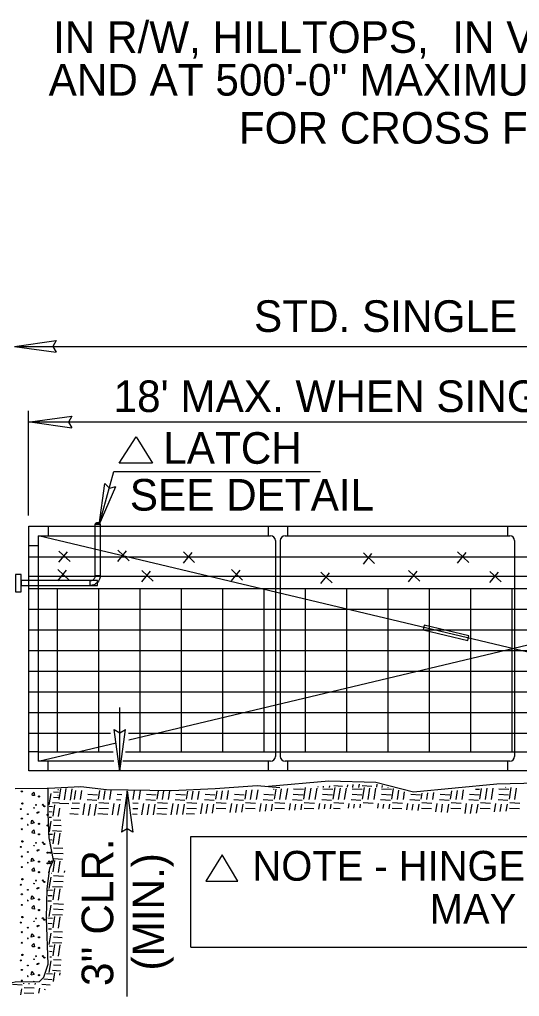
# Model space of a CAD drawing. Extents: x -397 to 497, y -84 to 230.
# Drawn here: x 192.1 to 212.66, y 72.89 to 113.07 of the extents above; entities that cross this region are included whole.
import ezdxf

# ---------------------------------------------------------------- set-up
doc = ezdxf.new("R2010")
doc.units = 0
doc.layers.add('Default', color=7, linetype='Continuous')

msp = doc.modelspace()

# ---------------------------------------------------------------- linework, layer by layer
at = {"layer": 'Default'}
for p, q in [((191.894, 99.628), (193.606, 99.863)), ((191.894, 99.628), (232.652, 99.628)), ((191.894, 99.628), (193.606, 99.392)), ((192.466, 92.672), (192.466, 96.977)), ((192.466, 96.52), (232.246, 96.52)), ((192.531, 96.52), (194.244, 96.755)), ((192.531, 96.52), (194.244, 96.284)), ((195.375, 92.282), (195.605, 93.986)), ((195.375, 92.282), (196.056, 93.861)), ((192.482, 92.238), (232.241, 92.238)), ((192.482, 82.166), (192.482, 92.238)), ((193.282, 92.238), (193.282, 91.838)), ((202.322, 92.238), (202.322, 91.838)), ((203.122, 92.238), (203.122, 91.838)), ((212.161, 92.238), (212.161, 91.838)), ((192.882, 82.566), (192.882, 91.838)), ((192.882, 91.838), (202.422, 91.838)), ((231.841, 82.566), (192.882, 91.838)), ((196.592, 83.449), (231.841, 91.838)), ((202.622, 91.638), (202.622, 82.766)), ((202.822, 91.638), (202.822, 82.766)), ((203.022, 91.838), (212.261, 91.838)), ((212.461, 91.638), (212.461, 82.766)), ((192.482, 91.438), (192.882, 91.438)), ((194.178, 90.775), (193.716, 91.21)), ((196.607, 90.813), (196.145, 91.248)), ((196.145, 90.785), (196.498, 91.221)), ((232.241, 90.957), (192.482, 90.957)), ((193.716, 90.747), (194.069, 91.183)), ((199.301, 90.737), (198.839, 91.172)), ((198.839, 90.709), (199.192, 91.145)), ((206.701, 90.699), (206.239, 91.134)), ((206.239, 90.671), (206.592, 91.107)), ((210.572, 90.737), (210.11, 91.172)), ((210.11, 90.709), (210.463, 91.145)), ((194.14, 90.015), (193.678, 90.45)), ((193.678, 89.988), (194.031, 90.423)), ((197.593, 89.977), (197.131, 90.412)), ((201.274, 90.015), (200.812, 90.45)), ((200.812, 89.988), (201.166, 90.423)), ((208.561, 89.977), (208.098, 90.412)), ((232.241, 90.165), (192.482, 90.165)), ((197.131, 89.95), (197.485, 90.385)), ((204.955, 89.901), (204.493, 90.337)), ((204.493, 89.874), (204.847, 90.309)), ((208.098, 89.95), (208.452, 90.385)), ((211.9, 89.939), (211.438, 90.375)), ((211.438, 89.912), (211.791, 90.347)), ((232.241, 89.66), (192.482, 89.66)), ((193.657, 82.939), (193.657, 89.66)), ((195.357, 82.939), (195.357, 89.66)), ((197.057, 82.939), (197.057, 89.66)), ((198.757, 82.939), (198.757, 89.66)), ((200.457, 82.939), (200.457, 89.66)), ((202.157, 82.939), (202.157, 89.66)), ((203.857, 82.939), (203.857, 89.66)), ((205.557, 82.939), (205.557, 89.66)), ((207.257, 82.939), (207.257, 89.66)), ((208.957, 82.939), (208.957, 89.66)), ((210.657, 82.939), (210.657, 89.66)), ((212.357, 82.939), (212.357, 89.66)), ((232.241, 88.81), (192.482, 88.81)), ((208.739, 88.167), (208.692, 87.972)), ((210.579, 87.729), (208.739, 88.167)), ((232.241, 87.96), (192.482, 87.96)), ((208.692, 87.972), (210.533, 87.534)), ((210.533, 87.534), (210.579, 87.729)), ((232.241, 87.11), (192.482, 87.11)), ((232.241, 86.26), (192.482, 86.26)), ((232.241, 85.41), (192.482, 85.41)), ((196.218, 82.165), (196.218, 84.772)), ((232.241, 84.56), (192.482, 84.56)), ((195.836, 83.71), (192.482, 83.71)), ((196.219, 82.165), (195.985, 83.868)), ((196.219, 82.165), (196.453, 83.868)), ((232.241, 83.71), (196.574, 83.71)), ((192.882, 82.566), (196.07, 83.324)), ((192.482, 82.966), (192.882, 82.966)), ((195.946, 82.939), (192.882, 82.939)), ((231.841, 82.939), (196.463, 82.939)), ((195.983, 82.566), (192.882, 82.566)), ((193.282, 82.166), (193.282, 82.566)), ((202.422, 82.566), (196.352, 82.566)), ((202.322, 82.566), (202.322, 82.166)), ((212.261, 82.566), (203.022, 82.566)), ((203.122, 82.566), (203.122, 82.166)), ((212.161, 82.566), (212.161, 82.166)), ((232.241, 82.166), (192.482, 82.166)), ((205.019, 81.563), (205.383, 81.545)), ((205.582, 81.507), (205.596, 81.598)), ((205.805, 81.489), (205.824, 81.612)), ((206.053, 81.48), (206.075, 81.627)), ((206.19, 81.565), (206.59, 81.545)), ((206.789, 81.507), (206.809, 81.63)), ((207.012, 81.489), (207.025, 81.57)), ((193.324, 80.779), (193.397, 81.246)), ((193.498, 81.311), (193.702, 81.3)), ((193.68, 81.399), (193.707, 81.398)), ((193.68, 81.175), (193.689, 81.175)), ((193.724, 80.998), (193.792, 81.43)), ((193.947, 80.98), (194.02, 81.444)), ((194.195, 80.971), (194.268, 81.438)), ((194.357, 80.995), (194.415, 81.367)), ((194.53, 81.473), (194.53, 81.474)), ((194.604, 80.987), (194.664, 81.367)), ((194.906, 81.211), (195.306, 81.19)), ((195.341, 81.013), (195.396, 81.367)), ((195.564, 80.995), (195.622, 81.367)), ((195.812, 80.987), (195.871, 81.367)), ((196.113, 81.211), (196.307, 81.201)), ((196.521, 81.356), (196.287, 79.653)), ((196.521, 81.356), (196.755, 79.653)), ((196.522, 72.893), (196.522, 81.356)), ((196.771, 80.995), (196.829, 81.363)), ((197.019, 80.987), (197.077, 81.36)), ((197.321, 81.211), (197.721, 81.19)), ((197.756, 81.013), (197.808, 81.351)), ((197.979, 80.995), (198.034, 81.348)), ((198.226, 80.987), (198.282, 81.345)), ((198.528, 81.211), (198.928, 81.19)), ((198.963, 81.013), (199.014, 81.336)), ((199.186, 80.995), (199.239, 81.334)), ((199.433, 80.987), (199.487, 81.331)), ((199.735, 81.211), (200.135, 81.19)), ((200.17, 81.013), (200.223, 81.349)), ((200.393, 80.995), (200.45, 81.355)), ((200.641, 80.987), (200.699, 81.361)), ((200.942, 81.211), (201.343, 81.19)), ((201.378, 81.013), (201.435, 81.38)), ((201.601, 80.995), (201.662, 81.386)), ((201.848, 80.987), (201.912, 81.393)), ((202.15, 81.211), (202.55, 81.19)), ((202.541, 81.415), (202.568, 81.414)), ((202.585, 81.013), (202.649, 81.422)), ((202.808, 80.995), (202.877, 81.435)), ((203.055, 80.987), (203.128, 81.45)), ((203.357, 81.211), (203.757, 81.19)), ((203.363, 81.435), (203.775, 81.414)), ((203.638, 81.48), (203.638, 81.481)), ((203.792, 81.013), (203.865, 81.48)), ((204.015, 80.995), (204.088, 81.462)), ((204.263, 80.987), (204.336, 81.454)), ((204.375, 81.507), (204.378, 81.525)), ((204.564, 81.211), (204.965, 81.19)), ((204.571, 81.435), (204.983, 81.414)), ((204.598, 81.489), (204.606, 81.539)), ((204.845, 81.48), (204.857, 81.554)), ((204.999, 81.013), (205.073, 81.48)), ((205.223, 80.995), (205.296, 81.462)), ((205.47, 80.987), (205.543, 81.454)), ((205.772, 81.211), (206.172, 81.19)), ((205.778, 81.435), (206.19, 81.414)), ((206.207, 81.013), (206.28, 81.48)), ((206.43, 80.995), (206.503, 81.462)), ((206.677, 80.987), (206.751, 81.454)), ((206.979, 81.211), (207.379, 81.19)), ((206.985, 81.435), (207.397, 81.414)), ((207.26, 81.48), (207.263, 81.503)), ((207.414, 81.013), (207.481, 81.442)), ((207.637, 80.995), (207.698, 81.382)), ((207.885, 80.987), (207.936, 81.315)), ((208.186, 81.211), (208.587, 81.19)), ((208.621, 81.013), (208.658, 81.249)), ((208.845, 80.995), (208.887, 81.267)), ((209.092, 80.987), (209.139, 81.287)), ((209.394, 81.211), (209.794, 81.19)), ((209.829, 81.013), (209.881, 81.346)), ((210.052, 80.995), (210.11, 81.364)), ((210.299, 80.987), (210.362, 81.384)), ((210.601, 81.211), (211.001, 81.19)), ((210.85, 81.422), (211.019, 81.414)), ((211.036, 81.013), (211.103, 81.442)), ((211.259, 80.995), (211.331, 81.455)), ((211.507, 80.987), (211.58, 81.454)), ((211.808, 81.211), (212.209, 81.19)), ((211.815, 81.435), (212.227, 81.414)), ((212.089, 81.48), (212.092, 81.498)), ((212.243, 81.013), (212.317, 81.48)), ((212.467, 80.995), (212.54, 81.462)), ((193.461, 80.864), (193.737, 80.85)), ((193.478, 80.312), (193.551, 80.779)), ((193.491, 81.086), (193.72, 81.075)), ((193.743, 80.847), (194.125, 80.827)), ((194.266, 80.857), (194.565, 80.841)), ((194.716, 80.358), (194.789, 80.825)), ((194.876, 80.989), (195.276, 80.968)), ((194.939, 80.339), (195.012, 80.807)), ((195.188, 80.34), (195.26, 80.798)), ((195.36, 80.863), (195.772, 80.841)), ((195.923, 80.358), (195.997, 80.825)), ((196.083, 80.989), (196.269, 80.979)), ((196.148, 80.348), (196.22, 80.807)), ((196.764, 80.852), (196.979, 80.841)), ((197.131, 80.358), (197.204, 80.825)), ((197.291, 80.989), (197.691, 80.968)), ((197.357, 80.358), (197.427, 80.807)), ((197.606, 80.361), (197.675, 80.798)), ((197.775, 80.863), (198.187, 80.841)), ((198.339, 80.367), (198.411, 80.825)), ((198.498, 80.989), (198.898, 80.968)), ((198.566, 80.37), (198.634, 80.807)), ((198.816, 80.38), (198.882, 80.798)), ((198.982, 80.863), (199.394, 80.841)), ((199.553, 80.409), (199.619, 80.825)), ((199.705, 80.989), (200.106, 80.968)), ((199.781, 80.418), (199.842, 80.807)), ((200.031, 80.427), (200.089, 80.798)), ((200.19, 80.863), (200.601, 80.841)), ((200.768, 80.456), (200.826, 80.825)), ((200.913, 80.989), (201.313, 80.968)), ((200.995, 80.465), (201.049, 80.807)), ((201.246, 80.475), (201.296, 80.798)), ((201.397, 80.863), (201.809, 80.841)), ((201.983, 80.503), (202.033, 80.825)), ((202.12, 80.989), (202.52, 80.968)), ((202.21, 80.512), (202.256, 80.807)), ((202.46, 80.522), (202.504, 80.798)), ((202.604, 80.863), (203.016, 80.841)), ((203.198, 80.551), (203.241, 80.825)), ((203.327, 80.989), (203.727, 80.968)), ((203.425, 80.56), (203.464, 80.807)), ((203.675, 80.569), (203.711, 80.798)), ((203.811, 80.863), (204.223, 80.841)), ((204.412, 80.597), (204.448, 80.825)), ((204.535, 80.989), (204.935, 80.968)), ((204.639, 80.604), (204.671, 80.807)), ((204.889, 80.612), (204.918, 80.798)), ((205.019, 80.863), (205.431, 80.841)), ((205.626, 80.636), (205.655, 80.825)), ((205.742, 80.989), (206.142, 80.968)), ((205.853, 80.643), (205.878, 80.807)), ((206.103, 80.651), (206.126, 80.798)), ((206.226, 80.863), (206.638, 80.841)), ((206.834, 80.643), (206.863, 80.825)), ((206.949, 80.989), (207.349, 80.968)), ((207.058, 80.629), (207.086, 80.807)), ((207.304, 80.613), (207.333, 80.798)), ((207.433, 80.863), (207.845, 80.841)), ((208.029, 80.566), (208.07, 80.825)), ((208.157, 80.989), (208.557, 80.968)), ((208.253, 80.552), (208.293, 80.807)), ((208.499, 80.536), (208.54, 80.798)), ((208.641, 80.863), (209.053, 80.841)), ((209.225, 80.489), (209.277, 80.825)), ((209.364, 80.989), (209.764, 80.968)), ((209.448, 80.475), (209.5, 80.807)), ((209.695, 80.459), (209.748, 80.798)), ((209.848, 80.863), (210.26, 80.841)), ((210.42, 80.413), (210.484, 80.825)), ((210.571, 80.989), (210.971, 80.968)), ((210.646, 80.413), (210.708, 80.807)), ((210.897, 80.43), (210.955, 80.798)), ((211.055, 80.863), (211.467, 80.841)), ((211.638, 80.48), (211.692, 80.825)), ((211.779, 80.989), (212.179, 80.968)), ((211.866, 80.496), (211.915, 80.807)), ((212.118, 80.513), (212.162, 80.798)), ((212.263, 80.863), (212.675, 80.841)), ((193.313, 80.72), (193.461, 80.712)), ((193.316, 80.496), (193.443, 80.489)), ((193.701, 80.294), (193.755, 80.634)), ((194.171, 80.413), (194.517, 80.396)), ((194.219, 80.635), (194.547, 80.618)), ((195.324, 80.416), (195.724, 80.396)), ((195.354, 80.638), (195.754, 80.618)), ((196.744, 80.405), (196.932, 80.396)), ((196.762, 80.628), (196.961, 80.618)), ((197.739, 80.416), (198.139, 80.396)), ((197.769, 80.638), (198.169, 80.618)), ((198.946, 80.416), (199.291, 80.398)), ((198.976, 80.638), (199.376, 80.618)), ((200.183, 80.638), (200.583, 80.618)), ((201.391, 80.638), (201.791, 80.618)), ((202.598, 80.638), (202.998, 80.618)), ((203.805, 80.638), (204.205, 80.618)), ((205.012, 80.638), (205.279, 80.625)), ((207.427, 80.638), (207.827, 80.618)), ((208.634, 80.638), (209.035, 80.618)), ((209.842, 80.638), (210.242, 80.618)), ((211.049, 80.638), (211.449, 80.618)), ((212.256, 80.638), (212.657, 80.618)), ((193.32, 80.272), (193.414, 80.267)), ((193.329, 79.661), (193.397, 80.097)), ((193.498, 80.161), (193.793, 80.146)), ((193.33, 79.57), (193.461, 79.563)), ((193.461, 79.715), (193.829, 79.696)), ((193.478, 79.163), (193.551, 79.63)), ((193.491, 79.937), (193.811, 79.921)), ((193.701, 79.145), (193.775, 79.612)), ((193.366, 79.344), (193.443, 79.34)), ((199.14, 79.465), (225.929, 79.465)), ((199.14, 74.916), (199.14, 79.465)), ((193.409, 79.118), (193.414, 79.118)), ((193.491, 78.788), (193.891, 78.768)), ((193.498, 79.012), (193.885, 78.992)), ((193.478, 78.014), (193.551, 78.481)), ((193.516, 78.563), (193.862, 78.545)), ((193.701, 77.996), (193.775, 78.463)), ((193.401, 77.969), (193.414, 77.969)), ((193.949, 77.988), (193.96, 78.056)), ((193.324, 77.332), (193.397, 77.799)), ((193.491, 77.639), (193.891, 77.618)), ((193.498, 77.863), (193.909, 77.842)), ((193.283, 77.274), (193.461, 77.265)), ((193.461, 77.417), (193.862, 77.396)), ((193.478, 76.865), (193.551, 77.332)), ((193.701, 76.847), (193.775, 77.314)), ((193.268, 76.827), (193.414, 76.82)), ((193.275, 77.05), (193.443, 77.042)), ((193.324, 76.183), (193.397, 76.65)), ((193.491, 76.49), (193.891, 76.469)), ((193.498, 76.714), (193.909, 76.693)), ((193.263, 76.126), (193.461, 76.116)), ((193.461, 76.268), (193.862, 76.247)), ((193.478, 75.716), (193.551, 76.183)), ((193.701, 75.698), (193.775, 76.165)), ((193.274, 75.901), (193.443, 75.893)), ((193.285, 75.677), (193.414, 75.671)), ((193.498, 75.565), (193.863, 75.546)), ((193.324, 75.034), (193.397, 75.501)), ((193.491, 75.341), (193.853, 75.322)), ((193.319, 74.974), (193.461, 74.967)), ((193.33, 74.75), (193.443, 74.744)), ((193.461, 75.119), (193.842, 75.099)), ((193.478, 74.567), (193.551, 75.034)), ((193.701, 74.549), (193.775, 75.016)), ((199.14, 74.916), (225.929, 74.916)), ((193.324, 73.885), (193.397, 74.352)), ((193.341, 74.525), (193.414, 74.521)), ((193.498, 74.416), (193.808, 74.4)), ((193.461, 73.97), (193.786, 73.953)), ((193.491, 74.192), (193.797, 74.176)), ((193.097, 73.612), (193.443, 73.595)), ((193.207, 73.831), (193.461, 73.818)), ((193.492, 73.504), (193.551, 73.885)), ((193.759, 73.767), (193.775, 73.867)), ((191.806, 73.393), (192.206, 73.372)), ((192.152, 72.959), (192.19, 73.203)), ((192.271, 73.418), (192.275, 73.443)), ((192.29, 73.267), (192.702, 73.245)), ((192.494, 73.399), (192.501, 73.443)), ((192.741, 73.391), (192.75, 73.443)), ((192.894, 73.024), (192.927, 73.229)), ((193.013, 73.393), (193.361, 73.375)), ((193.142, 73.16), (193.15, 73.211)), ((192.284, 73.043), (192.684, 73.022))]:
    msp.add_line(p, q, dxfattribs=at)
for points in [[(193.606, 99.863), (193.474, 99.625), (193.606, 99.392)], [(194.244, 96.755), (194.112, 96.517), (194.244, 96.284)], [(195.374, 92.282), (195.983, 94.476), (204.477, 94.476)], [(195.605, 93.986), (195.797, 93.796), (196.056, 93.861)], [(195.985, 83.868), (196.221, 83.736), (196.453, 83.868)], [(191.923, 81.451), (193.277, 81.463), (194.614, 81.521), (195.679, 81.398), (198.343, 81.357), (200.146, 81.439), (201.867, 81.562), (202.809, 81.48)], [(231.614, 81.512), (227.997, 81.429), (223.671, 81.106), (219.731, 81.364), (216.761, 81.429), (214.501, 81.687), (211.724, 81.623), (208.301, 81.3), (206.751, 81.687), (204.814, 81.752), (202.338, 81.521)], [(189.364, 75.297), (189.43, 73.719), (190.107, 73.505), (190.392, 73.541), (190.748, 73.505), (191.283, 73.363), (191.923, 73.498), (192.921, 73.505), (193.099, 73.684), (193.277, 74.218), (193.206, 76.108), (193.242, 77.32), (193.349, 78.176), (193.491, 78.496), (193.313, 79.423), (193.277, 80.422), (193.277, 81.463)], [(192.606, 81.213), (192.687, 81.298), (192.718, 81.152), (192.63, 81.159), (192.613, 81.21)], [(192.579, 80), (192.606, 80.142), (192.701, 80.027), (192.576, 79.993)], [(192.606, 79.657), (192.687, 79.742), (192.718, 79.596), (192.63, 79.603), (192.613, 79.654)], [(196.755, 79.653), (196.519, 79.784), (196.287, 79.653)], [(192.579, 78.444), (192.606, 78.586), (192.701, 78.471), (192.576, 78.437)], [(192.606, 78.101), (192.687, 78.186), (192.718, 78.04), (192.63, 78.047), (192.613, 78.098)], [(192.579, 76.888), (192.606, 77.03), (192.701, 76.915), (192.576, 76.881)], [(192.606, 76.545), (192.687, 76.63), (192.718, 76.484), (192.63, 76.491), (192.613, 76.542)], [(192.579, 75.332), (192.606, 75.474), (192.701, 75.359), (192.576, 75.325)], [(192.606, 74.989), (192.687, 75.073), (192.718, 74.928), (192.63, 74.935), (192.613, 74.986)], [(192.579, 73.776), (192.606, 73.918), (192.701, 73.803), (192.576, 73.769)], [(192.674, 73.503), (192.687, 73.517), (192.69, 73.504)]]:
    msp.add_lwpolyline(points, dxfattribs=at)
for points in [[(196.199, 94.823), (196.889, 95.913), (197.565, 94.823)], [(195.211, 92.316), (195.225, 92.341), (195.25, 92.366), (195.277, 92.382), (195.306, 92.388), (195.335, 92.388), (195.366, 92.38), (195.388, 92.362), (195.405, 92.338), (195.415, 92.316)], [(195.211, 92.316), (195.415, 92.316), (195.415, 90.193), (195.211, 90.193)], [(191.934, 89.535), (192.169, 89.535), (192.169, 90.241), (191.934, 90.241)], [(192.171, 89.791), (195.303, 89.791), (195.303, 89.999), (192.171, 89.999)], [(195.009, 90), (195.032, 89.999), (195.063, 90.006), (195.093, 90.016), (195.123, 90.033), (195.148, 90.053), (195.171, 90.077), (195.189, 90.108), (195.203, 90.139), (195.209, 90.163), (195.213, 90.186), (195.209, 90.2), (195.415, 90.2), (195.414, 90.167), (195.41, 90.139), (195.402, 90.099), (195.39, 90.059), (195.375, 90.023), (195.36, 89.994), (195.344, 89.969), (195.318, 89.936), (195.293, 89.91), (195.268, 89.886), (195.226, 89.857), (195.195, 89.838), (195.159, 89.821), (195.121, 89.809), (195.085, 89.801), (195.038, 89.794), (195.009, 89.793)], [(199.757, 77.639), (201.081, 77.639), (200.427, 78.717)]]:
    msp.add_lwpolyline(points, close=True, dxfattribs=at)
for centre, radius in [((192.194, 81.327), 0.0223), ((192.218, 80.827), 0.0259), ((192.777, 80.77), 0.0175), ((192.9, 81.115), 0.0253), ((193.059, 80.777), 0.0238), ((192.15, 80.599), 0.0224), ((192.444, 80.39), 0.0162), ((192.7, 80.649), 0.0103), ((192.833, 80.451), 0.022), ((192.888, 80.472), 0.0159), ((193.119, 80.715), 0.0209), ((193.254, 80.361), 0.0239), ((192.194, 80.206), 0.0223), ((192.9, 79.994), 0.0253), ((192.194, 79.771), 0.0223), ((192.9, 79.559), 0.0253), ((193.254, 79.925), 0.0239), ((192.218, 79.27), 0.0259), ((192.777, 79.214), 0.0175), ((193.059, 79.221), 0.0238), ((193.119, 79.159), 0.0209), ((192.15, 79.043), 0.0224), ((192.444, 78.834), 0.0162), ((192.7, 79.092), 0.0103), ((192.833, 78.895), 0.022), ((192.888, 78.916), 0.0159), ((193.254, 78.805), 0.0239), ((193.365, 78.805), 0.0239), ((192.194, 78.65), 0.0223), ((192.9, 78.438), 0.0253), ((193.254, 78.369), 0.0239), ((193.316, 78.439), 0.025), ((193.365, 78.369), 0.0239), ((193.427, 78.439), 0.025), ((192.194, 78.215), 0.0223), ((192.9, 78.002), 0.0253), ((192.218, 77.714), 0.0259), ((192.7, 77.536), 0.0103), ((192.777, 77.658), 0.0175), ((193.059, 77.665), 0.0238), ((193.119, 77.603), 0.0209), ((192.15, 77.487), 0.0224), ((192.444, 77.278), 0.0162), ((192.833, 77.339), 0.022), ((192.888, 77.36), 0.0159), ((192.194, 77.094), 0.0223), ((192.9, 76.882), 0.0253), ((192.194, 76.659), 0.0223), ((192.9, 76.446), 0.0253), ((192.15, 75.931), 0.0224), ((192.218, 76.158), 0.0259), ((192.7, 75.98), 0.0103), ((192.777, 76.102), 0.0175), ((193.059, 76.109), 0.0238), ((193.119, 76.047), 0.0209), ((192.194, 75.538), 0.0223), ((192.444, 75.721), 0.0162), ((192.833, 75.783), 0.022), ((192.888, 75.804), 0.0159), ((192.9, 75.325), 0.0253), ((192.194, 75.103), 0.0223), ((192.9, 74.89), 0.0253), ((192.15, 74.374), 0.0224), ((192.218, 74.602), 0.0259), ((192.7, 74.424), 0.0103), ((192.777, 74.546), 0.0175), ((193.059, 74.553), 0.0238), ((193.119, 74.491), 0.0209), ((192.194, 73.982), 0.0223), ((192.444, 74.165), 0.0162), ((192.833, 74.227), 0.022), ((192.888, 74.248), 0.0159), ((192.194, 73.547), 0.0223), ((192.9, 73.769), 0.0253)]:
    msp.add_circle(centre, radius, dxfattribs=at)
for centre, radius, start, end in [((202.422, 91.638), 0.2, 0, 90), ((203.022, 91.638), 0.2, 90, 180), ((212.261, 91.638), 0.2, 0, 90), ((202.422, 82.766), 0.2, 270, 0), ((203.022, 82.766), 0.2, 180, 270), ((212.261, 82.766), 0.2, 270, 0), ((193.254, 81.481), 0.0239, 240.1307, 308.8102), ((192.444, 79.954), 0.0162, 120.6146, 59.3854), ((193.316, 79.995), 0.025, 122.0669, 239.935), ((193.316, 79.56), 0.025, 103.2537, 258.7482), ((192.444, 78.398), 0.0162, 120.6146, 59.3854), ((193.316, 78.004), 0.025, 56.3261, 289.4346), ((193.254, 77.248), 0.0239, 126.5815, 229.401), ((192.444, 76.842), 0.0162, 120.6146, 59.3854), ((192.444, 75.286), 0.0162, 120.6146, 59.3854), ((193.254, 74.136), 0.0239, 105.5744, 201.3373), ((192.444, 73.73), 0.0162, 120.6146, 59.3854)]:
    msp.add_arc(centre, radius, start, end, dxfattribs=at)

# ---------------------------------------------------------------- texts
for s, height, p in [('IN R/W, HILLTOPS,  IN VALLEYS OR DEEP DEPRESSIONS', 1.3, (193.475, 111.699)), ("AND AT 500'-0'' MAXIMUM SPACING USE END POSTS", 1.3, (193.295, 109.939)), ('FOR CROSS FENCE CONNECTIONS.', 1.3, (201.118, 107.964)), ('STD. SINGLE GATE UNIT', 1.3, (201.743, 100.223)), ("18' MAX. WHEN SINGLE GATE IS USED", 1.3, (195.967, 96.927)), ('LATCH', 1.3, (198.011, 94.8)), ('SEE DETAIL', 1.3, (196.634, 92.874)), ('NOTE - HINGES AND LATCH', 1.22716, (201.678, 77.652)), ('MAY BE REVERSED.', 1.22716, (208.971, 75.881))]:
    msp.add_text(s, height=height, dxfattribs=at).set_placement(p)
for s, p in [("3'' CLR.", (195.952, 73.322)), ('(MIN.)', (198.045, 73.959))]:
    msp.add_text(s, height=1.3, rotation=90, dxfattribs=at).set_placement(p)

doc.saveas('drawing.dxf')
